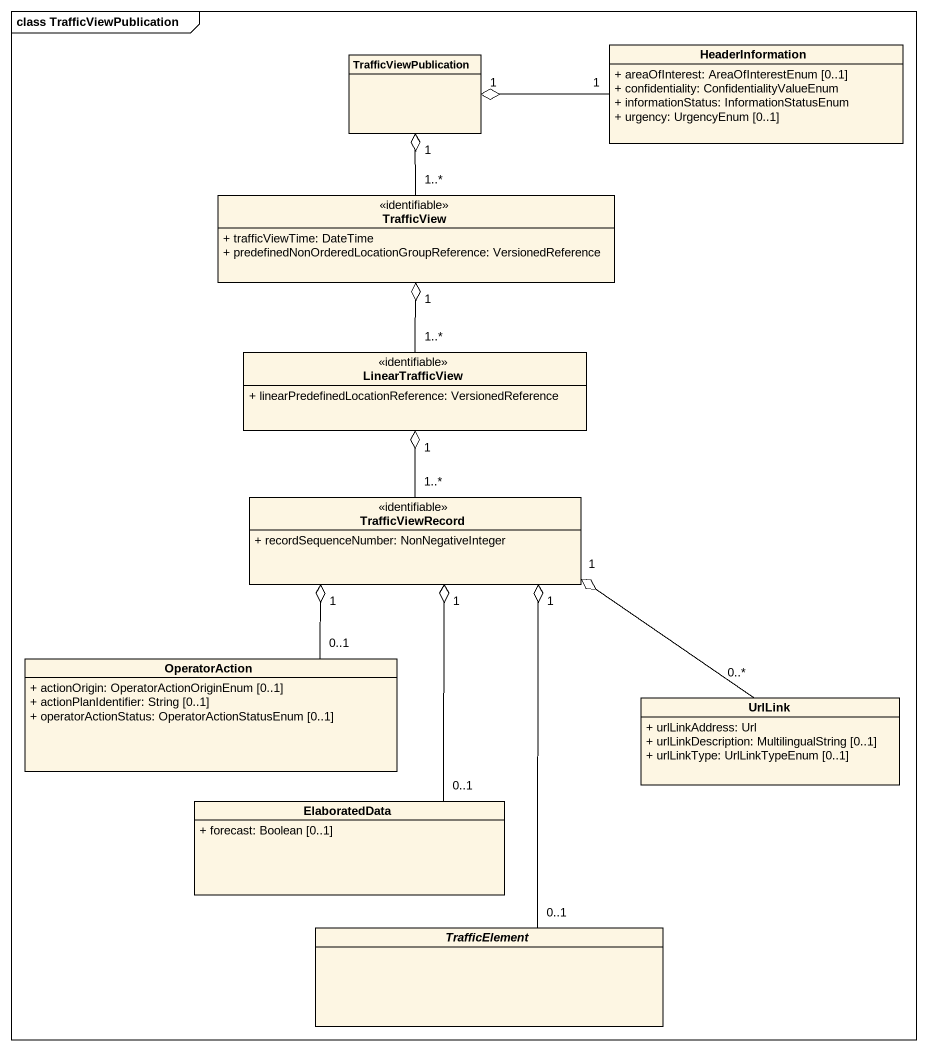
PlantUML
@startuml
mainframe class TrafficViewPublication
hide circle
hide empty members
skinparam classAttributeIconSize 0
class HeaderInformation {
  + areaOfInterest: AreaOfInterestEnum [0..1]
  + confidentiality: ConfidentialityValueEnum
  + informationStatus: InformationStatusEnum
  + urgency: UrgencyEnum [0..1]
}
class TrafficViewPublication
class TrafficView <<identifiable>> {
  + trafficViewTime: DateTime
  + predefinedNonOrderedLocationGroupReference: VersionedReference
}
class LinearTrafficView <<identifiable>> {
  + linearPredefinedLocationReference: VersionedReference
}
class TrafficViewRecord <<identifiable>> {
  + recordSequenceNumber: NonNegativeInteger
}
class OperatorAction {
  + actionOrigin: OperatorActionOriginEnum [0..1]
  + actionPlanIdentifier: String [0..1]
  + operatorActionStatus: OperatorActionStatusEnum [0..1]
}
class UrlLink {
  + urlLinkAddress: Url
  + urlLinkDescription: MultilingualString [0..1]
  + urlLinkType: UrlLinkTypeEnum [0..1]
}
class ElaboratedData {
  + forecast: Boolean [0..1]
}
abstract class TrafficElement
HeaderInformation "1" -left-o "1" TrafficViewPublication
TrafficView "1..*" -up-o "1" TrafficViewPublication
LinearTrafficView "1..*" -up-o "1" TrafficView
TrafficViewRecord "1..*" -up-o "1" LinearTrafficView
OperatorAction "0..1" -up-o "1" TrafficViewRecord
UrlLink "0..*" -left-o "1" TrafficViewRecord
ElaboratedData "0..1" -up-o "1" TrafficViewRecord
TrafficElement "0..1" -up-o "1" TrafficViewRecord
@enduml
